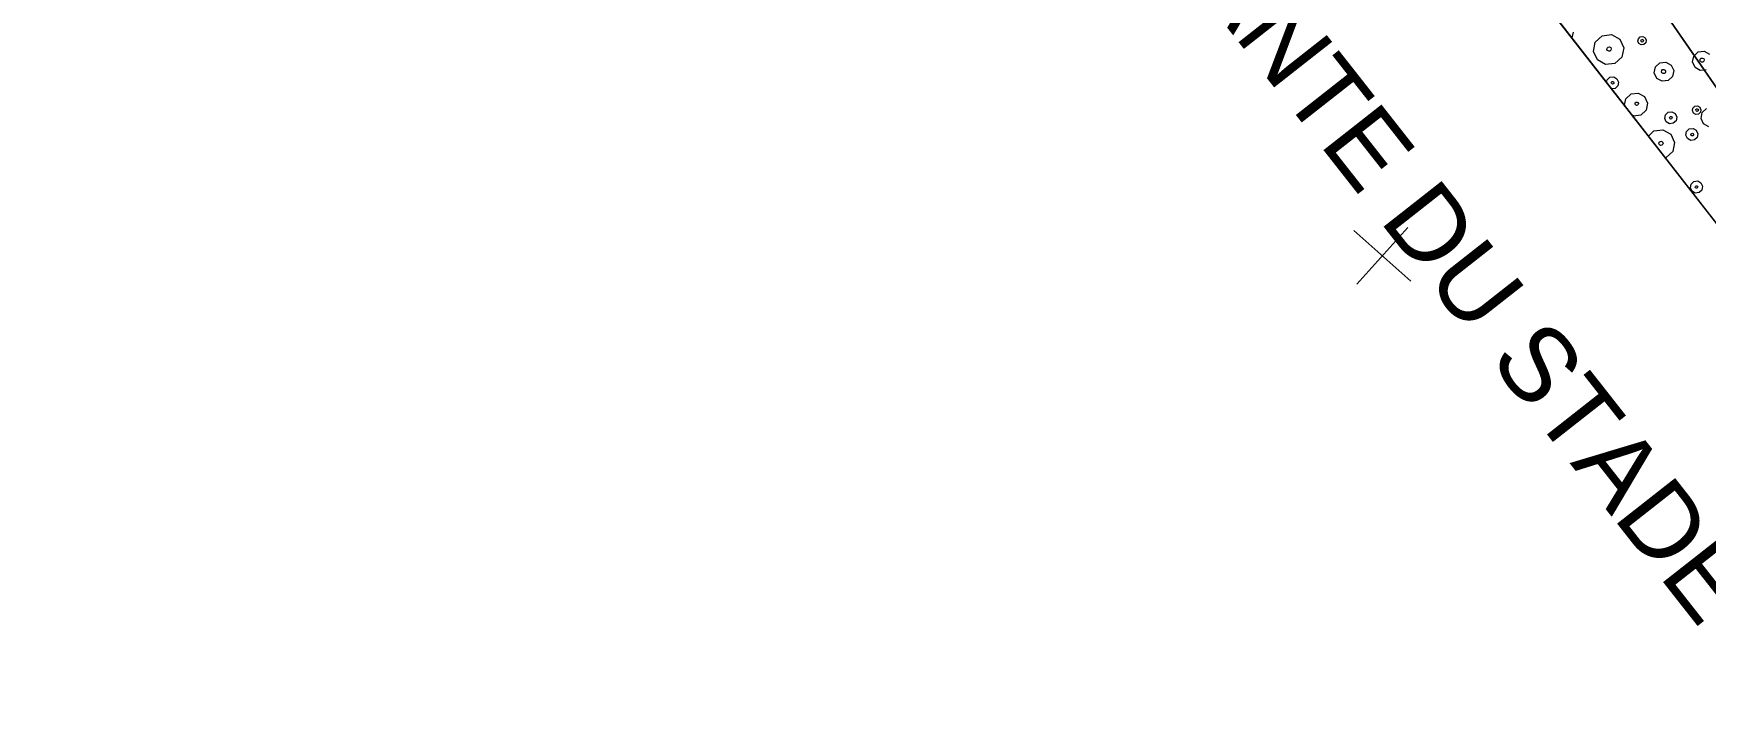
# Model space of a CAD drawing. Header units: metres. Extents: x -2858 to 512, y -1995 to 1252.
# Drawn here: x -482.28 to -460.38, y -163.38 to -154.55 of the extents above; entities that cross this region are included whole.
import ezdxf
from ezdxf.enums import TextEntityAlignment as Align

# ---------------------------------------------------------------- set-up
doc = ezdxf.new("R2010")
doc.units = ezdxf.units.M
for name, color, linetype in [('Calque commun', 7, 'Continuous'), ('Calque11', 7, 'Continuous'), ('Calque27', 7, 'Continuous'), ('Textes', 7, 'Continuous')]:
    doc.layers.add(name, color=color, linetype=linetype)
doc.styles.add('Arial23', font='arial.ttf', dxfattribs={"height": 0.589851})

# ---------------------------------------------------------------- blocks, each defined once
blk = doc.blocks.new('geometrebondepartleger')
at = {"layer": 'Calque11', "color": 7, "linetype": 'Continuous', "lineweight": 9}
blk.add_line((150.346, 147.439, 79), (130.18, 35.908, 79), dxfattribs=at)
at = {"layer": 'Calque27', "color": 1, "linetype": 'Continuous', "lineweight": 9}
for p, q in [((145, 96.5, 79), (145, 97.5, 79)), ((144.5, 97, 79), (145.5, 97, 79))]:
    blk.add_line(p, q, dxfattribs=at)
blk = doc.blocks.new('pattern')
at = {"layer": 'Calque commun', "color": 54, "linetype": 'Continuous', "lineweight": 9}
for p, q in [((71.273, 88.149), (71.292, 88.194)), ((71.283, 88.1), (71.273, 88.149)), ((71.321, 88.068), (71.283, 88.1)), ((71.292, 88.194), (71.335, 88.219)), ((71.37, 88.063), (71.321, 88.068)), ((71.335, 88.219), (71.384, 88.215)), ((71.335, 88.144), (71.339, 88.153)), ((71.337, 88.133), (71.335, 88.144)), ((71.345, 88.127), (71.337, 88.133)), ((71.339, 88.153), (71.348, 88.158)), ((71.355, 88.126), (71.345, 88.127)), ((71.348, 88.158), (71.358, 88.157)), ((71.364, 88.131), (71.355, 88.126)), ((71.358, 88.157), (71.366, 88.151)), ((71.368, 88.14), (71.364, 88.131)), ((71.366, 88.151), (71.368, 88.14)), ((71.412, 88.088), (71.37, 88.063)), ((71.384, 88.215), (71.421, 88.182)), ((71.432, 88.134), (71.412, 88.088)), ((71.421, 88.182), (71.432, 88.134)), ((70.675, 87.658), (70.643, 87.586)), ((70.658, 87.735), (70.675, 87.658)), ((70.8, 87.644), (70.819, 87.689)), ((70.81, 87.596), (70.8, 87.644)), ((70.819, 87.689), (70.862, 87.715)), ((70.86, 87.642), (70.865, 87.651)), ((70.863, 87.632), (70.86, 87.642)), ((70.862, 87.715), (70.911, 87.71)), ((70.87, 87.625), (70.863, 87.632)), ((70.865, 87.651), (70.873, 87.657)), ((70.881, 87.624), (70.87, 87.625)), ((70.873, 87.657), (70.884, 87.656)), ((70.89, 87.629), (70.881, 87.624)), ((70.884, 87.656), (70.892, 87.649)), ((70.894, 87.639), (70.89, 87.629)), ((70.892, 87.649), (70.894, 87.639)), ((70.911, 87.71), (70.948, 87.677)), ((70.959, 87.629), (70.939, 87.583)), ((70.948, 87.677), (70.959, 87.629)), ((70.575, 87.545), (70.497, 87.553)), ((70.544, 87.477), (70.558, 87.509)), ((70.552, 87.443), (70.544, 87.477)), ((70.577, 87.42), (70.552, 87.443)), ((70.558, 87.509), (70.588, 87.526)), ((70.643, 87.586), (70.575, 87.545)), ((70.612, 87.417), (70.577, 87.42)), ((70.58, 87.476), (70.584, 87.486)), ((70.582, 87.466), (70.58, 87.476)), ((70.59, 87.459), (70.582, 87.466)), ((70.584, 87.486), (70.593, 87.491)), ((70.588, 87.526), (70.622, 87.523)), ((70.6, 87.458), (70.59, 87.459)), ((70.593, 87.491), (70.603, 87.49)), ((70.609, 87.464), (70.6, 87.458)), ((70.603, 87.49), (70.611, 87.483)), ((70.613, 87.473), (70.609, 87.464)), ((70.611, 87.483), (70.613, 87.473)), ((70.642, 87.434), (70.612, 87.417)), ((70.622, 87.523), (70.648, 87.5)), ((70.656, 87.466), (70.642, 87.434)), ((70.648, 87.5), (70.656, 87.466)), ((70.847, 87.563), (70.81, 87.596)), ((70.897, 87.558), (70.847, 87.563)), ((70.939, 87.583), (70.897, 87.558)), ((71.062, 87.43), (71.11, 87.539)), ((71.088, 87.314), (71.062, 87.43)), ((71.11, 87.539), (71.212, 87.599)), ((71.208, 87.416), (71.215, 87.431)), ((71.211, 87.399), (71.208, 87.416)), ((71.224, 87.387), (71.211, 87.399)), ((71.212, 87.599), (71.33, 87.588)), ((71.215, 87.431), (71.229, 87.44)), ((71.229, 87.44), (71.247, 87.439)), ((71.247, 87.439), (71.26, 87.427)), ((71.263, 87.41), (71.257, 87.394)), ((71.26, 87.427), (71.263, 87.41)), ((71.33, 87.588), (71.339, 87.58)), ((70.121, 87.211), (70.18, 87.159)), ((70.821, 87.292), (70.841, 87.338)), ((70.832, 87.244), (70.821, 87.292)), ((70.869, 87.211), (70.832, 87.244)), ((70.841, 87.338), (70.884, 87.363)), ((70.918, 87.207), (70.869, 87.211)), ((70.884, 87.363), (70.933, 87.358)), ((70.884, 87.287), (70.888, 87.297)), ((70.886, 87.277), (70.884, 87.287)), ((70.894, 87.27), (70.886, 87.277)), ((70.888, 87.297), (70.897, 87.302)), ((70.904, 87.269), (70.894, 87.27)), ((70.897, 87.302), (70.907, 87.301)), ((70.913, 87.274), (70.904, 87.269)), ((70.907, 87.301), (70.915, 87.294)), ((70.917, 87.284), (70.913, 87.274)), ((70.915, 87.294), (70.917, 87.284)), ((70.961, 87.232), (70.918, 87.207)), ((70.933, 87.358), (70.97, 87.325)), ((70.981, 87.277), (70.961, 87.232)), ((70.97, 87.325), (70.981, 87.277)), ((71.177, 87.235), (71.088, 87.314)), ((71.275, 87.226), (71.177, 87.235)), ((71.242, 87.386), (71.224, 87.387)), ((71.257, 87.394), (71.242, 87.386)), ((69.96, 87.029), (69.943, 87.106)), ((70.019, 86.976), (69.96, 87.029)), ((70.098, 86.969), (70.019, 86.976)), ((70.036, 87.089), (70.043, 87.104)), ((70.04, 87.072), (70.036, 87.089)), ((70.053, 87.06), (70.04, 87.072)), ((70.043, 87.104), (70.058, 87.113)), ((70.07, 87.059), (70.053, 87.06)), ((70.058, 87.113), (70.075, 87.112)), ((70.085, 87.067), (70.07, 87.059)), ((70.075, 87.112), (70.088, 87.1)), ((70.092, 87.083), (70.085, 87.067)), ((70.088, 87.1), (70.092, 87.083)), ((70.166, 87.009), (70.098, 86.969)), ((70.198, 87.082), (70.166, 87.009)), ((70.18, 87.159), (70.198, 87.082)), ((70.961, 86.931), (71.042, 86.979)), ((71.042, 86.979), (71.137, 86.97)), ((71.137, 86.97), (71.208, 86.907)), ((70.383, 86.828), (70.415, 86.901)), ((70.401, 86.751), (70.383, 86.828)), ((70.46, 86.699), (70.401, 86.751)), ((70.415, 86.901), (70.483, 86.941)), ((70.483, 86.941), (70.562, 86.934)), ((70.484, 86.813), (70.491, 86.828)), ((70.488, 86.796), (70.484, 86.813)), ((70.501, 86.784), (70.488, 86.796)), ((70.491, 86.828), (70.506, 86.837)), ((70.518, 86.783), (70.501, 86.784)), ((70.506, 86.837), (70.523, 86.836)), ((70.533, 86.791), (70.518, 86.783)), ((70.523, 86.836), (70.536, 86.824)), ((70.54, 86.807), (70.533, 86.791)), ((70.536, 86.824), (70.54, 86.807)), ((70.562, 86.934), (70.621, 86.881)), ((70.638, 86.804), (70.607, 86.732)), ((70.621, 86.881), (70.638, 86.804)), ((70.923, 86.843), (70.961, 86.931)), ((70.943, 86.751), (70.923, 86.843)), ((71.015, 86.688), (70.943, 86.751)), ((71.039, 86.832), (71.044, 86.845)), ((71.042, 86.819), (71.039, 86.832)), ((71.052, 86.809), (71.042, 86.819)), ((71.044, 86.845), (71.056, 86.852)), ((71.066, 86.808), (71.052, 86.809)), ((71.056, 86.852), (71.07, 86.851)), ((71.078, 86.815), (71.066, 86.808)), ((71.07, 86.851), (71.081, 86.841)), ((71.084, 86.828), (71.078, 86.815)), ((71.081, 86.841), (71.084, 86.828)), ((71.208, 86.907), (71.213, 86.883)), ((70.539, 86.691), (70.46, 86.699)), ((70.607, 86.732), (70.539, 86.691)), ((71.109, 86.679), (71.015, 86.688)), ((71.184, 86.723), (71.109, 86.679)), ((70.344, 86.337), (70.358, 86.368)), ((70.351, 86.303), (70.344, 86.337)), ((70.377, 86.28), (70.351, 86.303)), ((70.358, 86.368), (70.387, 86.386)), ((70.382, 86.334), (70.386, 86.343)), ((70.384, 86.324), (70.382, 86.334)), ((70.392, 86.317), (70.384, 86.324)), ((70.386, 86.343), (70.395, 86.349)), ((70.387, 86.386), (70.422, 86.383)), ((70.402, 86.316), (70.392, 86.317)), ((70.395, 86.349), (70.405, 86.348)), ((70.411, 86.321), (70.402, 86.316)), ((70.405, 86.348), (70.413, 86.341)), ((70.415, 86.331), (70.411, 86.321)), ((70.413, 86.341), (70.415, 86.331)), ((70.422, 86.383), (70.448, 86.36)), ((70.455, 86.326), (70.442, 86.294)), ((70.448, 86.36), (70.455, 86.326)), ((70.989, 86.418), (71.008, 86.463)), ((70.999, 86.37), (70.989, 86.418)), ((71.037, 86.337), (70.999, 86.37)), ((71.008, 86.463), (71.051, 86.488)), ((71.086, 86.332), (71.037, 86.337)), ((71.051, 86.488), (71.1, 86.484)), ((71.051, 86.413), (71.055, 86.422)), ((71.053, 86.403), (71.051, 86.413)), ((71.061, 86.396), (71.053, 86.403)), ((71.055, 86.422), (71.064, 86.428)), ((71.071, 86.395), (71.061, 86.396)), ((71.064, 86.428), (71.074, 86.427)), ((71.08, 86.4), (71.071, 86.395)), ((71.074, 86.427), (71.082, 86.42)), ((71.084, 86.41), (71.08, 86.4)), ((71.082, 86.42), (71.084, 86.41)), ((71.117, 86.351), (71.086, 86.332)), ((71.1, 86.484), (71.135, 86.453)), ((70.412, 86.277), (70.377, 86.28)), ((70.442, 86.294), (70.412, 86.277)), ((70.58, 86.101), (70.629, 86.214)), ((70.607, 85.98), (70.58, 86.101)), ((70.629, 86.214), (70.736, 86.277)), ((70.736, 86.277), (70.859, 86.265)), ((70.741, 86.085), (70.748, 86.101)), ((70.745, 86.068), (70.741, 86.085)), ((70.748, 86.101), (70.763, 86.11)), ((70.763, 86.11), (70.78, 86.108)), ((70.78, 86.108), (70.793, 86.097)), ((70.793, 86.097), (70.797, 86.08)), ((70.859, 86.265), (70.951, 86.183)), ((70.951, 86.183), (70.978, 86.063)), ((70.7, 85.898), (70.607, 85.98)), ((70.823, 85.887), (70.7, 85.898)), ((70.758, 86.057), (70.745, 86.068)), ((70.775, 86.055), (70.758, 86.057)), ((70.79, 86.064), (70.775, 86.055)), ((70.797, 86.08), (70.79, 86.064)), ((70.929, 85.949), (70.823, 85.887)), ((70.978, 86.063), (70.929, 85.949)), ((70.917, 85.582), (70.985, 85.622)), ((70.985, 85.622), (70.985, 85.622))]:
    blk.add_line(p, q, dxfattribs=at)
at = {"layer": 'Calque commun', "color": 7, "linetype": 'Continuous', "lineweight": 9}
mesh = blk.add_polyface(dxfattribs=at)
corners = [(70.85, 113.541), (53.835, 19.169), (74.728, 106.324), (76.043, 113.598), (74.769, 106.176), (58.808, 18.27), (114.17, 105.207), (114.17, 98.539)]
mesh.append_faces([[corners[k] for k in face] for face in [(3, 4, 6)]], dxfattribs={"vtx0": -1, "vtx1": -1, "color": 7})
mesh.append_faces([[corners[k] for k in face] for face in [(3, 2, 4)]], dxfattribs={"vtx0": -1, "vtx2": -1, "color": 7})
mesh.append_faces([[corners[k] for k in face] for face in [(5, 2, 1)]], dxfattribs={"vtx1": -1, "color": 7})
mesh.append_faces([[corners[k] for k in face] for face in [(0, 1, 2), (3, 0, 2)]], dxfattribs={"vtx1": -1, "vtx2": -1, "color": 7})
mesh.append_faces([[corners[k] for k in face] for face in [(4, 7, 6)]], dxfattribs={"vtx2": -1, "color": 7})

msp = doc.modelspace()

# ---------------------------------------------------------------- block references
at = {"layer": 'Calque commun', "color": 0, "linetype": 'ByBlock', "lineweight": -2, "rotation": 228.1617603435354}
for name, p in [('geometrebondepartleger', (-440.162, 15.263)), ('pattern', (-478.571, -44.614))]:
    msp.add_blockref(name, p, dxfattribs=at)

# ---------------------------------------------------------------- texts
at = {"layer": 'Textes', "color": 5, "linetype": 'ByBlock', "lineweight": -2, "style": 'Arial23'}
msp.add_text('HAIE EXISTANTE DU STADE', height=0.96641, rotation=308.1618, dxfattribs=at).set_placement((-471.937, -148.213), align=Align.BOTTOM_LEFT)

doc.saveas('drawing.dxf')
